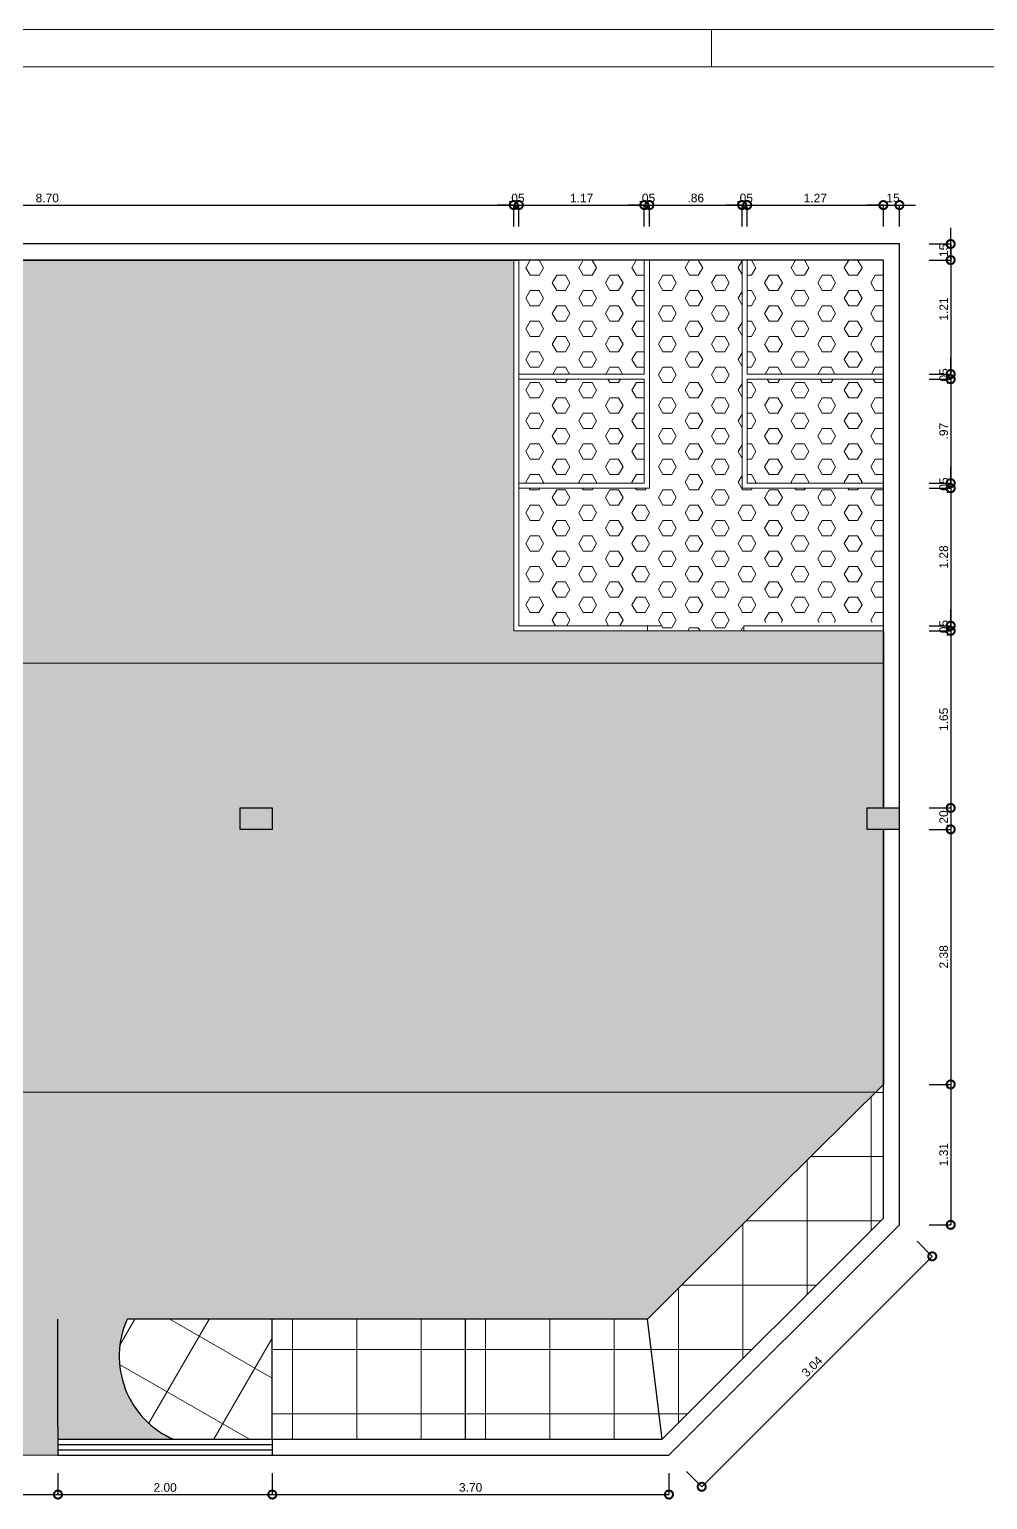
# Model space of a CAD drawing. Header units: millimetres. Extents: x 12559 to 15472, y 18493 to 18672.
# Drawn here: x 12568.25 to 12577.18, y 18525.19 to 18538.91 of the extents above; entities that cross this region are included whole.
import ezdxf

# ---------------------------------------------------------------- set-up
doc = ezdxf.new("R2010")
doc.units = ezdxf.units.MM
doc.layers.get('0').update_dxf_attribs({"lineweight": 9})
for name, color, linetype in [('02', 2, 'Continuous'), ('mdf', 3, 'Continuous'), ('Parede', 5, 'Continuous')]:
    doc.layers.add(name, color=color, linetype=linetype)
doc.layers.add('gesso', color=6, linetype='Continuous', lineweight=5, plot=False)
doc.styles.add('R60-50', font='arial.ttf', dxfattribs={"height": 0.08})
doc.dimstyles.new('1-50', dxfattribs={"dimtxt": 0.08, "dimasz": 0.15, "dimexe": 0, "dimexo": 0.125, "dimgap": 0.025, "dimtad": 1, "dimzin": 4, "dimdsep": 46, "dimtxsty": 'R60-50', "dimblk": 'DOTSMALL', "dimcen": 0, "dimclrd": 10, "dimclre": 10, "dimclrt": 2, "dimaunit": 1, "dimadec": 0, "dimazin": 1, "dimtfac": 1, "dimtix": 1, "dimtmove": 2, "dimatfit": 3, "dimldrblk": 'DOTSMALL', "dimfxl": 0.2, "dimfxlon": 1, "dimtolj": 1, "dimtzin": 0, "dimarcsym": 0})
pattern_1 = [(0, (-65.90161, -23.00754), (0, 0.1429807942), [0.08255, -0.1651]), (120, (-65.90161, -23.00754), (-0.123825, -0.0714903971), [0.08255, -0.1651]), (60, (-65.81906, -23.00754), (-0.123825, 0.0714903971), [0.08255, -0.1651])]
pattern_2 = [(0, (-65.9016, -23.0075), (0, 4), [])]

# ---------------------------------------------------------------- blocks, each defined once
blk = doc.blocks.new('_DOTSMALL')
at = {"color": 0, "linetype": 'ByBlock', "const_width": 0.5}
blk.add_lwpolyline([(-0.0625, 0, 1), (0.0625, 0, 1)], format="xyb", close=True, dxfattribs=at)
blk = doc.blocks.new('*D35')
at = {"layer": 'Defpoints', "color": 0, "transparency": 16777216}
for p in [(12572.763, 18537.27), (12564.061, 18536.907), (12572.763, 18536.757)]:
    blk.add_point(p, dxfattribs=at)
at = {"layer": 'gesso', "color": 10, "lineweight": -2, "transparency": 16777216}
for p, q in [((12564.061, 18537.07), (12564.061, 18537.27)), ((12564.061, 18537.27), (12572.763, 18537.27)), ((12572.763, 18537.07), (12572.763, 18537.27))]:
    blk.add_line(p, q, dxfattribs=at)
at = {"layer": 'gesso', "color": 10, "lineweight": -2, "transparency": 16777216, "xscale": 0.15, "yscale": 0.15, "zscale": 0.15, "rotation": 180}
blk.add_blockref('_DOTSMALL', (12564.061, 18537.27), dxfattribs=at)
at = {"layer": 'gesso', "color": 10, "lineweight": -2, "transparency": 16777216, "xscale": 0.15, "yscale": 0.15, "zscale": 0.15}
blk.add_blockref('_DOTSMALL', (12572.763, 18537.27), dxfattribs=at)
at = {"layer": 'gesso', "color": 2, "transparency": 16777216, "insert": (12568.412, 18537.336), "char_height": 0.08, "attachment_point": 5, "style": 'R60-50'}
blk.add_mtext('\\A1;8.70', dxfattribs=at)
blk = doc.blocks.new('*D36')
at = {"layer": 'Defpoints', "color": 0, "transparency": 16777216}
for p in [(12572.811, 18537.27), (12572.763, 18536.757), (12572.811, 18536.757)]:
    blk.add_point(p, dxfattribs=at)
at = {"layer": 'gesso', "color": 10, "lineweight": -2, "transparency": 16777216}
for p, q in [((12572.763, 18537.27), (12572.613, 18537.27)), ((12572.763, 18537.07), (12572.763, 18537.27)), ((12572.763, 18537.27), (12572.811, 18537.27)), ((12572.811, 18537.07), (12572.811, 18537.27)), ((12572.811, 18537.27), (12572.961, 18537.27))]:
    blk.add_line(p, q, dxfattribs=at)
at = {"layer": 'gesso', "color": 10, "lineweight": -2, "transparency": 16777216, "xscale": 0.15, "yscale": 0.15, "zscale": 0.15}
blk.add_blockref('_DOTSMALL', (12572.763, 18537.27), dxfattribs=at)
at = {"layer": 'gesso', "color": 10, "lineweight": -2, "transparency": 16777216, "xscale": 0.15, "yscale": 0.15, "zscale": 0.15, "rotation": 180}
blk.add_blockref('_DOTSMALL', (12572.811, 18537.27), dxfattribs=at)
at = {"layer": 'gesso', "color": 2, "transparency": 16777216, "insert": (12572.787, 18537.336), "char_height": 0.08, "attachment_point": 5, "style": 'R60-50'}
blk.add_mtext('\\A1;.05', dxfattribs=at)
blk = doc.blocks.new('*D37')
at = {"layer": 'Defpoints', "color": 0, "transparency": 16777216}
for p in [(12573.981, 18537.27), (12572.811, 18536.757), (12573.981, 18536.757)]:
    blk.add_point(p, dxfattribs=at)
at = {"layer": 'gesso', "color": 10, "lineweight": -2, "transparency": 16777216}
for p, q in [((12572.811, 18537.07), (12572.811, 18537.27)), ((12572.811, 18537.27), (12573.981, 18537.27)), ((12573.981, 18537.07), (12573.981, 18537.27))]:
    blk.add_line(p, q, dxfattribs=at)
at = {"layer": 'gesso', "color": 10, "lineweight": -2, "transparency": 16777216, "xscale": 0.15, "yscale": 0.15, "zscale": 0.15, "rotation": 180}
blk.add_blockref('_DOTSMALL', (12572.811, 18537.27), dxfattribs=at)
at = {"layer": 'gesso', "color": 10, "lineweight": -2, "transparency": 16777216, "xscale": 0.15, "yscale": 0.15, "zscale": 0.15}
blk.add_blockref('_DOTSMALL', (12573.981, 18537.27), dxfattribs=at)
at = {"layer": 'gesso', "color": 2, "transparency": 16777216, "insert": (12573.396, 18537.335), "char_height": 0.08, "attachment_point": 5, "style": 'R60-50'}
blk.add_mtext('\\A1;1.17', dxfattribs=at)
blk = doc.blocks.new('*D38')
at = {"layer": 'Defpoints', "color": 0, "transparency": 16777216}
for p in [(12574.029, 18537.27), (12573.981, 18536.757), (12574.029, 18536.757)]:
    blk.add_point(p, dxfattribs=at)
at = {"layer": 'gesso', "color": 10, "lineweight": -2, "transparency": 16777216}
for p, q in [((12573.981, 18537.27), (12573.831, 18537.27)), ((12573.981, 18537.07), (12573.981, 18537.27)), ((12573.981, 18537.27), (12574.029, 18537.27)), ((12574.029, 18537.07), (12574.029, 18537.27)), ((12574.029, 18537.27), (12574.179, 18537.27))]:
    blk.add_line(p, q, dxfattribs=at)
at = {"layer": 'gesso', "color": 10, "lineweight": -2, "transparency": 16777216, "xscale": 0.15, "yscale": 0.15, "zscale": 0.15}
blk.add_blockref('_DOTSMALL', (12573.981, 18537.27), dxfattribs=at)
at = {"layer": 'gesso', "color": 10, "lineweight": -2, "transparency": 16777216, "xscale": 0.15, "yscale": 0.15, "zscale": 0.15, "rotation": 180}
blk.add_blockref('_DOTSMALL', (12574.029, 18537.27), dxfattribs=at)
at = {"layer": 'gesso', "color": 2, "transparency": 16777216, "insert": (12574.005, 18537.336), "char_height": 0.08, "attachment_point": 5, "style": 'R60-50'}
blk.add_mtext('\\A1;.05', dxfattribs=at)
blk = doc.blocks.new('*D39')
at = {"layer": 'Defpoints', "color": 0, "transparency": 16777216}
for p in [(12574.893, 18537.27), (12574.029, 18536.757), (12574.893, 18536.757)]:
    blk.add_point(p, dxfattribs=at)
at = {"layer": 'gesso', "color": 10, "lineweight": -2, "transparency": 16777216}
for p, q in [((12574.029, 18537.07), (12574.029, 18537.27)), ((12574.029, 18537.27), (12574.893, 18537.27)), ((12574.893, 18537.07), (12574.893, 18537.27))]:
    blk.add_line(p, q, dxfattribs=at)
at = {"layer": 'gesso', "color": 10, "lineweight": -2, "transparency": 16777216, "xscale": 0.15, "yscale": 0.15, "zscale": 0.15, "rotation": 180}
blk.add_blockref('_DOTSMALL', (12574.029, 18537.27), dxfattribs=at)
at = {"layer": 'gesso', "color": 10, "lineweight": -2, "transparency": 16777216, "xscale": 0.15, "yscale": 0.15, "zscale": 0.15}
blk.add_blockref('_DOTSMALL', (12574.893, 18537.27), dxfattribs=at)
at = {"layer": 'gesso', "color": 2, "transparency": 16777216, "insert": (12574.461, 18537.336), "char_height": 0.08, "attachment_point": 5, "style": 'R60-50'}
blk.add_mtext('\\A1;.86', dxfattribs=at)
blk = doc.blocks.new('*D40')
at = {"layer": 'Defpoints', "color": 0, "transparency": 16777216}
for p in [(12574.941, 18537.27), (12574.893, 18536.757), (12574.941, 18536.757)]:
    blk.add_point(p, dxfattribs=at)
at = {"layer": 'gesso', "color": 10, "lineweight": -2, "transparency": 16777216}
for p, q in [((12574.893, 18537.27), (12574.743, 18537.27)), ((12574.893, 18537.07), (12574.893, 18537.27)), ((12574.893, 18537.27), (12574.941, 18537.27)), ((12574.941, 18537.07), (12574.941, 18537.27)), ((12574.941, 18537.27), (12575.091, 18537.27))]:
    blk.add_line(p, q, dxfattribs=at)
at = {"layer": 'gesso', "color": 10, "lineweight": -2, "transparency": 16777216, "xscale": 0.15, "yscale": 0.15, "zscale": 0.15}
blk.add_blockref('_DOTSMALL', (12574.893, 18537.27), dxfattribs=at)
at = {"layer": 'gesso', "color": 10, "lineweight": -2, "transparency": 16777216, "xscale": 0.15, "yscale": 0.15, "zscale": 0.15, "rotation": 180}
blk.add_blockref('_DOTSMALL', (12574.941, 18537.27), dxfattribs=at)
at = {"layer": 'gesso', "color": 2, "transparency": 16777216, "insert": (12574.917, 18537.336), "char_height": 0.08, "attachment_point": 5, "style": 'R60-50'}
blk.add_mtext('\\A1;.05', dxfattribs=at)
blk = doc.blocks.new('*D41')
at = {"layer": 'Defpoints', "color": 0, "transparency": 16777216}
for p in [(12576.211, 18537.27), (12574.941, 18536.757), (12576.211, 18536.757)]:
    blk.add_point(p, dxfattribs=at)
at = {"layer": 'gesso', "color": 10, "lineweight": -2, "transparency": 16777216}
for p, q in [((12574.941, 18537.07), (12574.941, 18537.27)), ((12574.941, 18537.27), (12576.211, 18537.27)), ((12576.211, 18537.07), (12576.211, 18537.27))]:
    blk.add_line(p, q, dxfattribs=at)
at = {"layer": 'gesso', "color": 10, "lineweight": -2, "transparency": 16777216, "xscale": 0.15, "yscale": 0.15, "zscale": 0.15, "rotation": 180}
blk.add_blockref('_DOTSMALL', (12574.941, 18537.27), dxfattribs=at)
at = {"layer": 'gesso', "color": 10, "lineweight": -2, "transparency": 16777216, "xscale": 0.15, "yscale": 0.15, "zscale": 0.15}
blk.add_blockref('_DOTSMALL', (12576.211, 18537.27), dxfattribs=at)
at = {"layer": 'gesso', "color": 2, "transparency": 16777216, "insert": (12575.576, 18537.335), "char_height": 0.08, "attachment_point": 5, "style": 'R60-50'}
blk.add_mtext('\\A1;1.27', dxfattribs=at)
blk = doc.blocks.new('*D42')
at = {"layer": 'Defpoints', "color": 0, "transparency": 16777216}
for p in [(12576.361, 18537.27), (12576.361, 18536.907), (12576.211, 18536.757)]:
    blk.add_point(p, dxfattribs=at)
at = {"layer": 'gesso', "color": 10, "lineweight": -2, "transparency": 16777216}
for p, q in [((12576.211, 18537.27), (12576.061, 18537.27)), ((12576.211, 18537.07), (12576.211, 18537.27)), ((12576.211, 18537.27), (12576.361, 18537.27)), ((12576.361, 18537.07), (12576.361, 18537.27)), ((12576.361, 18537.27), (12576.511, 18537.27))]:
    blk.add_line(p, q, dxfattribs=at)
at = {"layer": 'gesso', "color": 10, "lineweight": -2, "transparency": 16777216, "xscale": 0.15, "yscale": 0.15, "zscale": 0.15}
blk.add_blockref('_DOTSMALL', (12576.211, 18537.27), dxfattribs=at)
at = {"layer": 'gesso', "color": 10, "lineweight": -2, "transparency": 16777216, "xscale": 0.15, "yscale": 0.15, "zscale": 0.15, "rotation": 180}
blk.add_blockref('_DOTSMALL', (12576.361, 18537.27), dxfattribs=at)
at = {"layer": 'gesso', "color": 2, "transparency": 16777216, "insert": (12576.286, 18537.336), "char_height": 0.08, "attachment_point": 5, "style": 'R60-50'}
blk.add_mtext('\\A1;.15', dxfattribs=at)
blk = doc.blocks.new('*D43')
at = {"layer": 'Defpoints', "color": 0, "transparency": 16777216}
for p in [(12576.361, 18536.907), (12576.839, 18536.907), (12576.211, 18536.757)]:
    blk.add_point(p, dxfattribs=at)
at = {"layer": 'gesso', "color": 10, "lineweight": -2, "transparency": 16777216}
for p, q in [((12576.839, 18536.907), (12576.839, 18537.057)), ((12576.639, 18536.907), (12576.839, 18536.907)), ((12576.839, 18536.757), (12576.839, 18536.907)), ((12576.639, 18536.757), (12576.839, 18536.757)), ((12576.839, 18536.757), (12576.839, 18536.607))]:
    blk.add_line(p, q, dxfattribs=at)
at = {"layer": 'gesso', "color": 10, "lineweight": -2, "transparency": 16777216, "xscale": 0.15, "yscale": 0.15, "zscale": 0.15}
for p, rotation in [((12576.839, 18536.907), 270), ((12576.839, 18536.757), 90)]:
    blk.add_blockref('_DOTSMALL', p, dxfattribs=dict(at, rotation=rotation))
at = {"layer": 'gesso', "color": 2, "transparency": 16777216, "insert": (12576.774, 18536.832), "char_height": 0.08, "attachment_point": 5, "rotation": 90, "style": 'R60-50'}
blk.add_mtext('\\A1;.15', dxfattribs=at)
blk = doc.blocks.new('*D44')
at = {"layer": 'Defpoints', "color": 0, "transparency": 16777216}
for p in [(12576.361, 18536.907), (12576.211, 18535.694), (12576.839, 18535.694)]:
    blk.add_point(p, dxfattribs=at)
at = {"layer": 'gesso', "color": 10, "lineweight": -2, "transparency": 16777216}
for p, q in [((12576.639, 18536.907), (12576.839, 18536.907)), ((12576.839, 18536.907), (12576.839, 18535.694)), ((12576.639, 18535.694), (12576.839, 18535.694))]:
    blk.add_line(p, q, dxfattribs=at)
at = {"layer": 'gesso', "color": 10, "lineweight": -2, "transparency": 16777216, "xscale": 0.15, "yscale": 0.15, "zscale": 0.15}
for p, rotation in [((12576.839, 18536.907), 90), ((12576.839, 18535.694), 270)]:
    blk.add_blockref('_DOTSMALL', p, dxfattribs=dict(at, rotation=rotation))
at = {"layer": 'gesso', "color": 2, "transparency": 16777216, "insert": (12576.774, 18536.3), "char_height": 0.08, "attachment_point": 5, "rotation": 90, "style": 'R60-50'}
blk.add_mtext('\\A1;1.21', dxfattribs=at)
blk = doc.blocks.new('*D45')
at = {"layer": 'Defpoints', "color": 0, "transparency": 16777216}
for p in [(12576.211, 18535.694), (12576.211, 18535.646), (12576.839, 18535.646)]:
    blk.add_point(p, dxfattribs=at)
at = {"layer": 'gesso', "color": 10, "lineweight": -2, "transparency": 16777216}
for p, q in [((12576.839, 18535.694), (12576.839, 18535.844)), ((12576.639, 18535.694), (12576.839, 18535.694)), ((12576.639, 18535.646), (12576.839, 18535.646)), ((12576.839, 18535.694), (12576.839, 18535.646)), ((12576.839, 18535.646), (12576.839, 18535.496))]:
    blk.add_line(p, q, dxfattribs=at)
at = {"layer": 'gesso', "color": 10, "lineweight": -2, "transparency": 16777216, "xscale": 0.15, "yscale": 0.15, "zscale": 0.15}
for p, rotation in [((12576.839, 18535.694), 270), ((12576.839, 18535.646), 90)]:
    blk.add_blockref('_DOTSMALL', p, dxfattribs=dict(at, rotation=rotation))
at = {"layer": 'gesso', "color": 2, "transparency": 16777216, "insert": (12576.774, 18535.67), "char_height": 0.08, "attachment_point": 5, "rotation": 90, "style": 'R60-50'}
blk.add_mtext('\\A1;.05', dxfattribs=at)
blk = doc.blocks.new('*D46')
at = {"layer": 'Defpoints', "color": 0, "transparency": 16777216}
for p in [(12576.211, 18535.646), (12576.211, 18534.676), (12576.839, 18534.676)]:
    blk.add_point(p, dxfattribs=at)
at = {"layer": 'gesso', "color": 10, "lineweight": -2, "transparency": 16777216}
for p, q in [((12576.639, 18535.646), (12576.839, 18535.646)), ((12576.839, 18535.646), (12576.839, 18534.676)), ((12576.639, 18534.676), (12576.839, 18534.676))]:
    blk.add_line(p, q, dxfattribs=at)
at = {"layer": 'gesso', "color": 10, "lineweight": -2, "transparency": 16777216, "xscale": 0.15, "yscale": 0.15, "zscale": 0.15}
for p, rotation in [((12576.839, 18535.646), 90), ((12576.839, 18534.676), 270)]:
    blk.add_blockref('_DOTSMALL', p, dxfattribs=dict(at, rotation=rotation))
at = {"layer": 'gesso', "color": 2, "transparency": 16777216, "insert": (12576.774, 18535.161), "char_height": 0.08, "attachment_point": 5, "rotation": 90, "style": 'R60-50'}
blk.add_mtext('\\A1;.97', dxfattribs=at)
blk = doc.blocks.new('*D47')
at = {"layer": 'Defpoints', "color": 0, "transparency": 16777216}
for p in [(12576.211, 18534.676), (12576.211, 18534.628), (12576.839, 18534.628)]:
    blk.add_point(p, dxfattribs=at)
at = {"layer": 'gesso', "color": 10, "lineweight": -2, "transparency": 16777216}
for p, q in [((12576.839, 18534.676), (12576.839, 18534.826)), ((12576.639, 18534.676), (12576.839, 18534.676)), ((12576.839, 18534.676), (12576.839, 18534.628)), ((12576.639, 18534.628), (12576.839, 18534.628)), ((12576.839, 18534.628), (12576.839, 18534.478))]:
    blk.add_line(p, q, dxfattribs=at)
at = {"layer": 'gesso', "color": 10, "lineweight": -2, "transparency": 16777216, "xscale": 0.15, "yscale": 0.15, "zscale": 0.15}
for p, rotation in [((12576.839, 18534.676), 270), ((12576.839, 18534.628), 90)]:
    blk.add_blockref('_DOTSMALL', p, dxfattribs=dict(at, rotation=rotation))
at = {"layer": 'gesso', "color": 2, "transparency": 16777216, "insert": (12576.774, 18534.652), "char_height": 0.08, "attachment_point": 5, "rotation": 90, "style": 'R60-50'}
blk.add_mtext('\\A1;.05', dxfattribs=at)
blk = doc.blocks.new('*D48')
at = {"layer": 'Defpoints', "color": 0, "transparency": 16777216}
for p in [(12576.211, 18534.628), (12576.211, 18533.346), (12576.839, 18533.346)]:
    blk.add_point(p, dxfattribs=at)
at = {"layer": 'gesso', "color": 10, "lineweight": -2, "transparency": 16777216}
for p, q in [((12576.639, 18534.628), (12576.839, 18534.628)), ((12576.839, 18534.628), (12576.839, 18533.346)), ((12576.639, 18533.346), (12576.839, 18533.346))]:
    blk.add_line(p, q, dxfattribs=at)
at = {"layer": 'gesso', "color": 10, "lineweight": -2, "transparency": 16777216, "xscale": 0.15, "yscale": 0.15, "zscale": 0.15}
for p, rotation in [((12576.839, 18534.628), 90), ((12576.839, 18533.346), 270)]:
    blk.add_blockref('_DOTSMALL', p, dxfattribs=dict(at, rotation=rotation))
at = {"layer": 'gesso', "color": 2, "transparency": 16777216, "insert": (12576.774, 18533.987), "char_height": 0.08, "attachment_point": 5, "rotation": 90, "style": 'R60-50'}
blk.add_mtext('\\A1;1.28', dxfattribs=at)
blk = doc.blocks.new('*D49')
at = {"layer": 'Defpoints', "color": 0, "transparency": 16777216}
for p in [(12576.211, 18533.346), (12576.211, 18533.298), (12576.839, 18533.298)]:
    blk.add_point(p, dxfattribs=at)
at = {"layer": 'gesso', "color": 10, "lineweight": -2, "transparency": 16777216}
for p, q in [((12576.839, 18533.346), (12576.839, 18533.496)), ((12576.639, 18533.346), (12576.839, 18533.346)), ((12576.639, 18533.298), (12576.839, 18533.298)), ((12576.839, 18533.346), (12576.839, 18533.298)), ((12576.839, 18533.298), (12576.839, 18533.148))]:
    blk.add_line(p, q, dxfattribs=at)
at = {"layer": 'gesso', "color": 10, "lineweight": -2, "transparency": 16777216, "xscale": 0.15, "yscale": 0.15, "zscale": 0.15}
for p, rotation in [((12576.839, 18533.346), 270), ((12576.839, 18533.298), 90)]:
    blk.add_blockref('_DOTSMALL', p, dxfattribs=dict(at, rotation=rotation))
at = {"layer": 'gesso', "color": 2, "transparency": 16777216, "insert": (12576.774, 18533.322), "char_height": 0.08, "attachment_point": 5, "rotation": 90, "style": 'R60-50'}
blk.add_mtext('\\A1;.05', dxfattribs=at)
blk = doc.blocks.new('*D50')
at = {"layer": 'Defpoints', "color": 0, "transparency": 16777216}
for p in [(12576.211, 18533.298), (12576.361, 18531.646), (12576.839, 18531.646)]:
    blk.add_point(p, dxfattribs=at)
at = {"layer": 'gesso', "color": 10, "lineweight": -2, "transparency": 16777216}
for p, q in [((12576.639, 18533.298), (12576.839, 18533.298)), ((12576.839, 18533.298), (12576.839, 18531.646)), ((12576.639, 18531.646), (12576.839, 18531.646))]:
    blk.add_line(p, q, dxfattribs=at)
at = {"layer": 'gesso', "color": 10, "lineweight": -2, "transparency": 16777216, "xscale": 0.15, "yscale": 0.15, "zscale": 0.15}
for p, rotation in [((12576.839, 18533.298), 90), ((12576.839, 18531.646), 270)]:
    blk.add_blockref('_DOTSMALL', p, dxfattribs=dict(at, rotation=rotation))
at = {"layer": 'gesso', "color": 2, "transparency": 16777216, "insert": (12576.774, 18532.472), "char_height": 0.08, "attachment_point": 5, "rotation": 90, "style": 'R60-50'}
blk.add_mtext('\\A1;1.65', dxfattribs=at)
blk = doc.blocks.new('*D51')
at = {"layer": 'Defpoints', "color": 0, "transparency": 16777216}
for p in [(12576.361, 18531.646), (12576.361, 18531.446), (12576.839, 18531.446)]:
    blk.add_point(p, dxfattribs=at)
at = {"layer": 'gesso', "color": 10, "lineweight": -2, "transparency": 16777216}
for p, q in [((12576.639, 18531.646), (12576.839, 18531.646)), ((12576.839, 18531.646), (12576.839, 18531.446)), ((12576.639, 18531.446), (12576.839, 18531.446))]:
    blk.add_line(p, q, dxfattribs=at)
at = {"layer": 'gesso', "color": 10, "lineweight": -2, "transparency": 16777216, "xscale": 0.15, "yscale": 0.15, "zscale": 0.15}
for p, rotation in [((12576.839, 18531.646), 90), ((12576.839, 18531.446), 270)]:
    blk.add_blockref('_DOTSMALL', p, dxfattribs=dict(at, rotation=rotation))
at = {"layer": 'gesso', "color": 2, "transparency": 16777216, "insert": (12576.774, 18531.546), "char_height": 0.08, "attachment_point": 5, "rotation": 90, "style": 'R60-50'}
blk.add_mtext('\\A1;.20', dxfattribs=at)
blk = doc.blocks.new('*D52')
at = {"layer": 'Defpoints', "color": 0, "transparency": 16777216}
for p in [(12576.361, 18531.446), (12576.211, 18529.067), (12576.839, 18529.067)]:
    blk.add_point(p, dxfattribs=at)
at = {"layer": 'gesso', "color": 10, "lineweight": -2, "transparency": 16777216}
for p, q in [((12576.639, 18531.446), (12576.839, 18531.446)), ((12576.839, 18531.446), (12576.839, 18529.067)), ((12576.639, 18529.067), (12576.839, 18529.067))]:
    blk.add_line(p, q, dxfattribs=at)
at = {"layer": 'gesso', "color": 10, "lineweight": -2, "transparency": 16777216, "xscale": 0.15, "yscale": 0.15, "zscale": 0.15}
for p, rotation in [((12576.839, 18531.446), 90), ((12576.839, 18529.067), 270)]:
    blk.add_blockref('_DOTSMALL', p, dxfattribs=dict(at, rotation=rotation))
at = {"layer": 'gesso', "color": 2, "transparency": 16777216, "insert": (12576.774, 18530.257), "char_height": 0.08, "attachment_point": 5, "rotation": 90, "style": 'R60-50'}
blk.add_mtext('\\A1;2.38', dxfattribs=at)
blk = doc.blocks.new('*D53')
at = {"layer": 'Defpoints', "color": 0, "transparency": 16777216}
for p in [(12576.211, 18529.067), (12576.361, 18527.757), (12576.839, 18527.757)]:
    blk.add_point(p, dxfattribs=at)
at = {"layer": 'gesso', "color": 10, "lineweight": -2, "transparency": 16777216}
for p, q in [((12576.639, 18529.067), (12576.839, 18529.067)), ((12576.839, 18529.067), (12576.839, 18527.757)), ((12576.639, 18527.757), (12576.839, 18527.757))]:
    blk.add_line(p, q, dxfattribs=at)
at = {"layer": 'gesso', "color": 10, "lineweight": -2, "transparency": 16777216, "xscale": 0.15, "yscale": 0.15, "zscale": 0.15}
for p, rotation in [((12576.839, 18529.067), 90), ((12576.839, 18527.757), 270)]:
    blk.add_blockref('_DOTSMALL', p, dxfattribs=dict(at, rotation=rotation))
at = {"layer": 'gesso', "color": 2, "transparency": 16777216, "insert": (12576.774, 18528.412), "char_height": 0.08, "attachment_point": 5, "rotation": 90, "style": 'R60-50'}
blk.add_mtext('\\A1;1.31', dxfattribs=at)
blk = doc.blocks.new('*D54')
at = {"layer": 'Defpoints', "color": 0, "transparency": 16777216}
for p in [(12576.226, 18527.905), (12576.667, 18527.463), (12574.076, 18525.755)]:
    blk.add_point(p, dxfattribs=at)
at = {"layer": 'gesso', "color": 10, "lineweight": -2, "transparency": 16777216}
for p, q in [((12576.526, 18527.605), (12576.667, 18527.463)), ((12574.517, 18525.313), (12576.667, 18527.463)), ((12574.376, 18525.455), (12574.517, 18525.313))]:
    blk.add_line(p, q, dxfattribs=at)
at = {"layer": 'gesso', "color": 10, "lineweight": -2, "transparency": 16777216, "xscale": 0.15, "yscale": 0.15, "zscale": 0.15}
for p, rotation in [((12576.667, 18527.463), 44.99999999997576), ((12574.517, 18525.313), 224.9999999999758)]:
    blk.add_blockref('_DOTSMALL', p, dxfattribs=dict(at, rotation=rotation))
at = {"layer": 'gesso', "color": 2, "transparency": 16777216, "insert": (12575.546, 18526.435), "char_height": 0.08, "attachment_point": 5, "rotation": 45, "style": 'R60-50'}
blk.add_mtext('\\A1;3.04', dxfattribs=at)
blk = doc.blocks.new('*D57')
at = {"layer": 'Defpoints', "color": 0, "transparency": 16777216}
for p in [(12566.111, 18525.607), (12568.511, 18525.607), (12568.511, 18525.241)]:
    blk.add_point(p, dxfattribs=at)
at = {"layer": 'gesso', "color": 10, "lineweight": -2, "transparency": 16777216}
for p, q in [((12566.111, 18525.441), (12566.111, 18525.241)), ((12568.511, 18525.441), (12568.511, 18525.241)), ((12566.111, 18525.241), (12568.511, 18525.241))]:
    blk.add_line(p, q, dxfattribs=at)
at = {"layer": 'gesso', "color": 10, "lineweight": -2, "transparency": 16777216, "xscale": 0.15, "yscale": 0.15, "zscale": 0.15, "rotation": 180}
blk.add_blockref('_DOTSMALL', (12566.111, 18525.241), dxfattribs=at)
at = {"layer": 'gesso', "color": 10, "lineweight": -2, "transparency": 16777216, "xscale": 0.15, "yscale": 0.15, "zscale": 0.15}
blk.add_blockref('_DOTSMALL', (12568.511, 18525.241), dxfattribs=at)
at = {"layer": 'gesso', "color": 2, "transparency": 16777216, "insert": (12567.311, 18525.306), "char_height": 0.08, "attachment_point": 5, "style": 'R60-50'}
blk.add_mtext('\\A1;2.40', dxfattribs=at)
blk = doc.blocks.new('*D58')
at = {"layer": 'Defpoints', "color": 0, "transparency": 16777216}
for p in [(12568.511, 18525.607), (12570.511, 18525.607), (12570.511, 18525.241)]:
    blk.add_point(p, dxfattribs=at)
at = {"layer": 'gesso', "color": 10, "lineweight": -2, "transparency": 16777216}
for p, q in [((12568.511, 18525.441), (12568.511, 18525.241)), ((12570.511, 18525.441), (12570.511, 18525.241)), ((12568.511, 18525.241), (12570.511, 18525.241))]:
    blk.add_line(p, q, dxfattribs=at)
at = {"layer": 'gesso', "color": 10, "lineweight": -2, "transparency": 16777216, "xscale": 0.15, "yscale": 0.15, "zscale": 0.15, "rotation": 180}
blk.add_blockref('_DOTSMALL', (12568.511, 18525.241), dxfattribs=at)
at = {"layer": 'gesso', "color": 10, "lineweight": -2, "transparency": 16777216, "xscale": 0.15, "yscale": 0.15, "zscale": 0.15}
blk.add_blockref('_DOTSMALL', (12570.511, 18525.241), dxfattribs=at)
at = {"layer": 'gesso', "color": 2, "transparency": 16777216, "insert": (12569.511, 18525.306), "char_height": 0.08, "attachment_point": 5, "style": 'R60-50'}
blk.add_mtext('\\A1;2.00', dxfattribs=at)
blk = doc.blocks.new('*D59')
at = {"layer": 'Defpoints', "color": 0, "transparency": 16777216}
for p in [(12570.511, 18525.607), (12574.211, 18525.607), (12574.211, 18525.241)]:
    blk.add_point(p, dxfattribs=at)
at = {"layer": 'gesso', "color": 10, "lineweight": -2, "transparency": 16777216}
for p, q in [((12570.511, 18525.441), (12570.511, 18525.241)), ((12574.211, 18525.441), (12574.211, 18525.241)), ((12570.511, 18525.241), (12574.211, 18525.241))]:
    blk.add_line(p, q, dxfattribs=at)
at = {"layer": 'gesso', "color": 10, "lineweight": -2, "transparency": 16777216, "xscale": 0.15, "yscale": 0.15, "zscale": 0.15, "rotation": 180}
blk.add_blockref('_DOTSMALL', (12570.511, 18525.241), dxfattribs=at)
at = {"layer": 'gesso', "color": 10, "lineweight": -2, "transparency": 16777216, "xscale": 0.15, "yscale": 0.15, "zscale": 0.15}
blk.add_blockref('_DOTSMALL', (12574.211, 18525.241), dxfattribs=at)
at = {"layer": 'gesso', "color": 2, "transparency": 16777216, "insert": (12572.361, 18525.307), "char_height": 0.08, "attachment_point": 5, "style": 'R60-50'}
blk.add_mtext('\\A1;3.70', dxfattribs=at)

msp = doc.modelspace()

# ---------------------------------------------------------------- hatches: boundary and pattern name
h = msp.add_hatch()
h.set_pattern_fill('AR-CONC', color=256, scale=0.00088)
h.set_pattern_definition([(50, (1.63265, -22.24631), (0.1603225087, -0.0140263953), [0.016764, -0.184404]), (355, (1.63265, -22.24631), (-0.0310142109, 0.1681300238), [0.0134112, -0.1475237141]), (100.4514447, (1.64601, -22.24748), (0.1293082974, 0.1541036217), [0.0142472077, -0.1567194152]), (46.1842, (1.63265, -22.2016), (0.238549556, -0.0369972486), [0.025146, -0.276606]), (96.6355576, (1.65253, -22.2047), (0.208915638, 0.2177349896), [0.0213708204, -0.2350793352]), (351.1841512, (1.63265, -22.2016), (0.208915638, 0.2177349896), [0.020116771, -0.221284564]), (21, (1.655, -22.21278), (0.1334206643, -0.0899933744), [0.016764, -0.184404]), (326, (1.655, -22.21278), (0.054385785, 0.1620854102), [0.0134112, -0.1475232]), (71.451445, (1.66612, -22.22028), (0.187806449, 0.0720920366), [0.0142472077, -0.1567191451]), (37.5, (1.63265, -22.24631), (0.00271797086, 0.07440843421), [0, -0.14573504, 0, -0.1497584, 0, -0.148082]), (7.5, (1.63265, -22.24631), (0.058801303, 0.08815890584), [0, -0.08538464, 0, -0.14238224, 0, -0.0564388]), (327.5, (1.58281, -22.24631), (0.11931972375, -0.00504129471), [0, -0.05588, 0, -0.1743456, 0, -0.2313432]), (317.5, (1.56046, -22.24631), (0.1303536796, 0.0223753121), [0, -0.072644, 0, -0.11578336, 0, -0.1642872])])
h.paths.add_polyline_path([(12564.361, 18531.657), (12564.061, 18531.657), (12564.061, 18531.457), (12564.361, 18531.457)])
h.paths.add_polyline_path([(12570.511, 18531.646), (12570.211, 18531.646), (12570.211, 18531.446), (12570.511, 18531.446)])
h.paths.add_polyline_path([(12576.361, 18531.646), (12576.061, 18531.646), (12576.061, 18531.446), (12576.361, 18531.446)])
at = {"layer": 'gesso'}
h = msp.add_hatch(dxfattribs=at)
h.set_pattern_fill('_USER', color=256, scale=4, pattern_type=0)
h.set_pattern_definition(pattern_2)
h.paths.add_polyline_path([(12572.763, 18536.757), (12564.211, 18536.757), (12564.211, 18531.657), (12564.361, 18531.657), (12564.361, 18531.457), (12564.211, 18531.457), (12564.211, 18531.057), (12566.111, 18531.057), (12566.111, 18525.757), (12566.111, 18525.607), (12568.511, 18525.607), (12568.511, 18525.757), (12568.511, 18525.878), (12568.511, 18526.878), (12570.511, 18526.878), (12570.511, 18527.378), (12573.841, 18527.378), (12574.011, 18526.878), (12575.227, 18528.091), (12576.211, 18529.067), (12576.211, 18531.446), (12576.061, 18531.446), (12576.061, 18531.646), (12576.211, 18531.646), (12576.211, 18533.298), (12574.011, 18533.298), (12572.763, 18533.298)])
h.paths.add_polyline_path([(12570.511, 18531.646), (12570.511, 18531.446), (12570.211, 18531.446), (12570.211, 18531.646)], flags=16)
h = msp.add_hatch(dxfattribs=at)
h.set_pattern_fill('_USER', color=256, scale=4, pattern_type=0)
h.set_pattern_definition(pattern_2)
h.paths.add_polyline_path([(12576.211, 18533.298), (12574.011, 18533.298), (12572.763, 18533.298), (12572.763, 18536.757), (12564.211, 18536.757), (12564.211, 18531.657), (12564.361, 18531.657), (12564.361, 18531.457), (12564.211, 18531.457), (12564.211, 18531.057), (12566.111, 18531.057), (12566.111, 18525.757), (12566.111, 18525.607), (12568.511, 18525.607), (12568.511, 18525.757), (12569.59, 18525.757, -0.41885), (12569.159, 18526.878), (12570.511, 18526.878), (12570.511, 18527.378), (12573.841, 18527.378), (12574.011, 18526.878), (12575.227, 18528.091), (12576.211, 18529.067), (12576.211, 18531.446), (12576.061, 18531.446), (12576.061, 18531.646), (12576.211, 18531.646)])
h.paths.add_polyline_path([(12570.511, 18531.646), (12570.511, 18531.446), (12570.211, 18531.446), (12570.211, 18531.646)], flags=16)
h = msp.add_hatch(dxfattribs=at)
h.set_pattern_fill('AR-SAND', color=1, scale=0.00089)
h.set_pattern_definition([(37.5, (-65.901607, -23.007543), (-0.001424027853, 0.04355777812), [0, -0.03436112, 0, -0.0384302, 0, -0.03673475]), (7.5, (-65.90161, -23.007543), (0.0400075722, 0.06379743395), [0, -0.01853692, 0, -0.03097022, 0, -0.01186815]), (327.5, (-65.929413, -23.007543), (0.07039832095, 0.000127909436), [0, -0.011303, 0, -0.0406908, 0, -0.0531241]), (317.5, (-65.92941, -23.007543), (0.06795652427, 0.01984070977), [0, -0.0056515, 0, -0.02667508, 0, -0.0305181])])
h.paths.add_polyline_path([(12576.211, 18531.446), (12576.061, 18531.446), (12576.061, 18531.646), (12576.211, 18531.646), (12576.211, 18533.298), (12574.011, 18533.298), (12572.763, 18533.298), (12572.763, 18536.757), (12564.211, 18536.757), (12564.211, 18531.657), (12564.361, 18531.657), (12564.361, 18531.457), (12564.211, 18531.457), (12564.211, 18531.057), (12566.111, 18531.057), (12566.111, 18525.757), (12566.111, 18525.607), (12568.511, 18525.607), (12568.511, 18525.757), (12569.59, 18525.757, -0.41885), (12569.159, 18526.878), (12570.511, 18526.878), (12574.011, 18526.878), (12575.227, 18528.091), (12576.211, 18529.067)])
h.paths.add_polyline_path([(12570.511, 18531.446), (12570.211, 18531.446), (12570.211, 18531.646), (12570.511, 18531.646)], flags=16)
h.paths.add_polyline_path([(12564.435, 18536.597, -1), (12564.363, 18536.597, -1)], flags=16)
h = msp.add_hatch(dxfattribs=at)
h.set_pattern_fill('HEX', color=1, scale=0.026)
h.set_pattern_definition(pattern_1)
h.paths.add_polyline_path([(12574.911, 18533.298), (12574.911, 18533.376), (12576.211, 18533.376), (12576.211, 18534.628), (12574.893, 18534.628), (12574.893, 18535.646), (12574.893, 18536.757), (12574.029, 18536.757), (12574.029, 18535.646), (12574.03, 18534.628), (12573.981, 18534.628), (12572.811, 18534.628), (12572.811, 18533.346), (12574.011, 18533.346), (12574.011, 18533.298)])
h = msp.add_hatch(dxfattribs=at)
h.set_pattern_fill('HEX', color=1, scale=0.026)
h.set_pattern_definition(pattern_1)
h.paths.add_polyline_path([(12573.981, 18536.757), (12572.811, 18536.757), (12572.811, 18535.694), (12573.981, 18535.694)])
h = msp.add_hatch(dxfattribs=at)
h.set_pattern_fill('HEX', color=1, scale=0.026)
h.set_pattern_definition(pattern_1)
h.paths.add_polyline_path([(12576.211, 18536.757), (12574.941, 18536.757), (12574.941, 18535.694), (12576.211, 18535.694)])
h.paths.add_polyline_path([(12576.211, 18535.646), (12574.941, 18535.646), (12574.941, 18534.676), (12576.211, 18534.676)])
h.paths.add_polyline_path([(12573.981, 18535.646), (12572.811, 18535.646), (12572.811, 18534.676), (12573.981, 18534.676)])
h = msp.add_hatch(dxfattribs=at)
h.set_pattern_fill('_USER', color=1, scale=0.6, double=1, pattern_type=0)
h.set_pattern_definition([(0, (-65.9016, -23.00754), (0, 0.6), []), (90, (-65.9016, -23.00754), (-0.6, 4e-17), [])])
h.paths.add_polyline_path([(12572.311, 18526.878), (12570.511, 18526.878), (12570.511, 18525.757), (12572.311, 18525.757)])
h.paths.add_polyline_path([(12574.011, 18526.878), (12572.311, 18526.878), (12572.311, 18525.757), (12574.149, 18525.757)])
h.paths.add_polyline_path([(12576.211, 18527.819), (12576.211, 18529.067), (12575.227, 18528.091), (12574.011, 18526.878), (12574.149, 18525.757)])
at = {"layer": 'gesso', "true_color": 0x000000}
h = msp.add_hatch(dxfattribs=at)
h.set_pattern_fill('_USER', color=18, scale=0.6, angle=60, double=1, pattern_type=0)
h.set_pattern_definition([(60, (-65.9016, -23.00754), (-0.519615242, 0.3), []), (150, (-65.9016, -23.00754), (-0.3, -0.519615242), [])])
h.paths.add_polyline_path([(12570.511, 18526.878), (12569.159, 18526.878, 0.41885), (12569.59, 18525.757), (12570.211, 18525.757), (12570.511, 18525.757)])

# ---------------------------------------------------------------- linework, layer by layer
at = {"color": 2}
for p, q in [((12559.307, 18538.909), (12574.157, 18538.909)), ((12574.157, 18538.909), (12589.007, 18538.909)), ((12574.607, 18538.559), (12574.607, 18538.909))]:
    msp.add_line(p, q, dxfattribs=at)
at = {"color": 6}
msp.add_line((12560.557, 18538.559), (12588.657, 18538.559), dxfattribs=at)
at = {"layer": '02'}
for points in [[(12568.511, 18525.707), (12570.211, 18525.707), (12570.511, 18525.707)], [(12568.511, 18525.657), (12570.211, 18525.657), (12570.511, 18525.657)]]:
    msp.add_lwpolyline(points, dxfattribs=at)
at = {"layer": 'gesso'}
for p, q in [((12573.981, 18534.628), (12574.03, 18534.628)), ((12574.011, 18533.346), (12574.143, 18533.346)), ((12574.011, 18533.298), (12576.211, 18533.298)), ((12574.911, 18533.346), (12574.911, 18533.298)), ((12574.911, 18533.346), (12576.211, 18533.346)), ((12566.111, 18525.607), (12568.511, 18525.607))]:
    msp.add_line(p, q, dxfattribs=at)
at = {"layer": 'gesso', "color": 6}
for p, q in [((12574.011, 18533.346), (12574.011, 18533.298)), ((12574.911, 18533.346), (12574.911, 18533.328))]:
    msp.add_line(p, q, dxfattribs=at)
at = {"layer": 'gesso'}
for points in [[(12574.011, 18533.298), (12572.763, 18533.298), (12572.763, 18536.757)], [(12574.011, 18533.346), (12572.811, 18533.346), (12572.811, 18536.757)], [(12573.981, 18536.757), (12573.981, 18535.694)], [(12574.029, 18536.757), (12574.029, 18535.646)], [(12574.893, 18536.757), (12574.893, 18535.646)], [(12574.941, 18536.757), (12574.941, 18535.694)], [(12573.981, 18535.694), (12572.811, 18535.694)], [(12573.981, 18535.646), (12572.811, 18535.646)], [(12573.981, 18535.646), (12573.981, 18534.676)], [(12574.029, 18535.646), (12574.03, 18534.628)], [(12574.893, 18535.646), (12574.893, 18534.628)], [(12576.211, 18535.694), (12574.941, 18535.694)], [(12574.941, 18535.646), (12574.941, 18534.676)], [(12576.211, 18535.646), (12574.941, 18535.646)], [(12573.981, 18534.676), (12572.811, 18534.676)], [(12576.211, 18534.676), (12574.941, 18534.676)], [(12573.981, 18534.628), (12572.811, 18534.628)], [(12576.211, 18534.628), (12574.893, 18534.628)]]:
    msp.add_lwpolyline(points, dxfattribs=at)
at = {"layer": 'mdf'}
for p, q in [((12575.227, 18528.091), (12576.211, 18529.067)), ((12574.011, 18526.878), (12575.227, 18528.091)), ((12572.311, 18526.878), (12572.311, 18525.757)), ((12574.149, 18525.757), (12574.011, 18526.878))]:
    msp.add_line(p, q, dxfattribs=at)
at = {"layer": 'mdf', "color": 3}
msp.add_line((12574.011, 18526.878), (12570.511, 18526.878), dxfattribs=at)
at = {"layer": 'Parede'}
for p, q in [((12564.211, 18536.757), (12572.811, 18536.757)), ((12576.211, 18533.298), (12576.211, 18531.646)), ((12570.211, 18531.446), (12570.211, 18531.646)), ((12570.211, 18531.646), (12570.511, 18531.646)), ((12570.511, 18531.646), (12570.511, 18531.446)), ((12576.061, 18531.446), (12576.061, 18531.646)), ((12576.061, 18531.646), (12576.361, 18531.646)), ((12570.511, 18531.446), (12570.211, 18531.446)), ((12576.361, 18531.446), (12576.061, 18531.446)), ((12576.211, 18531.446), (12576.211, 18529.067)), ((12568.511, 18525.878), (12568.511, 18526.878)), ((12570.511, 18526.878), (12569.159, 18526.878)), ((12570.511, 18525.757), (12570.511, 18526.878)), ((12568.511, 18525.878), (12568.511, 18525.757)), ((12568.511, 18525.757), (12568.511, 18525.607)), ((12570.511, 18525.757), (12570.511, 18525.607))]:
    msp.add_line(p, q, dxfattribs=at)
for points in [[(12576.361, 18527.757), (12576.361, 18536.907), (12564.061, 18536.907), (12564.061, 18525.607), (12566.111, 18525.607)], [(12576.211, 18531.646), (12576.211, 18536.757), (12564.211, 18536.757), (12564.211, 18531.657)], [(12568.511, 18525.757), (12570.211, 18525.757), (12574.149, 18525.757), (12576.211, 18527.819), (12576.211, 18531.446)], [(12568.511, 18525.607), (12570.211, 18525.607), (12574.211, 18525.607), (12576.361, 18527.757)]]:
    msp.add_lwpolyline(points, dxfattribs=at)
msp.add_arc((12569.926, 18526.529), 0.843, 155.5688, 246.4742, dxfattribs=at)

# ---------------------------------------------------------------- dimensions: what is measured, and where the dimension line sits
at = {"layer": 'gesso'}
for base, p1, p2, picture, middle in [((12572.763, 18537.27), (12564.061, 18536.907), (12572.763, 18536.757), '*D35', (12568.412, 18537.336)), ((12572.811, 18537.27), (12572.763, 18536.757), (12572.811, 18536.757), '*D36', (12572.787, 18537.336)), ((12573.981, 18537.27), (12572.811, 18536.757), (12573.981, 18536.757), '*D37', (12573.396, 18537.335)), ((12574.029, 18537.27), (12573.981, 18536.757), (12574.029, 18536.757), '*D38', (12574.005, 18537.336)), ((12574.893, 18537.27), (12574.029, 18536.757), (12574.893, 18536.757), '*D39', (12574.461, 18537.336)), ((12574.941, 18537.27), (12574.893, 18536.757), (12574.941, 18536.757), '*D40', (12574.917, 18537.336)), ((12576.211, 18537.27), (12574.941, 18536.757), (12576.211, 18536.757), '*D41', (12575.576, 18537.335)), ((12576.361, 18537.27), (12576.211, 18536.757), (12576.361, 18536.907), '*D42', (12576.286, 18537.336)), ((12568.511, 18525.241), (12566.111, 18525.607), (12568.511, 18525.607), '*D57', (12567.311, 18525.306)), ((12570.511, 18525.241), (12568.511, 18525.607), (12570.511, 18525.607), '*D58', (12569.511, 18525.306)), ((12574.211, 18525.241), (12570.511, 18525.607), (12574.211, 18525.607), '*D59', (12572.361, 18525.307))]:
    dim = msp.add_linear_dim(base=base, p1=p1, p2=p2, dimstyle='1-50', dxfattribs=at)
    dim.commit()
    dim.dimension.update_dxf_attribs({"geometry": picture, "text_midpoint": middle})
for base, p1, p2, picture, middle in [((12576.839, 18536.907), (12576.211, 18536.757), (12576.361, 18536.907), '*D43', (12576.774, 18536.832)), ((12576.839, 18535.694), (12576.361, 18536.907), (12576.211, 18535.694), '*D44', (12576.774, 18536.3)), ((12576.839, 18535.646), (12576.211, 18535.694), (12576.211, 18535.646), '*D45', (12576.774, 18535.67)), ((12576.839, 18534.676), (12576.211, 18535.646), (12576.211, 18534.676), '*D46', (12576.774, 18535.161)), ((12576.839, 18534.628), (12576.211, 18534.676), (12576.211, 18534.628), '*D47', (12576.774, 18534.652)), ((12576.839, 18533.346), (12576.211, 18534.628), (12576.211, 18533.346), '*D48', (12576.774, 18533.987)), ((12576.839, 18533.298), (12576.211, 18533.346), (12576.211, 18533.298), '*D49', (12576.774, 18533.322)), ((12576.839, 18531.646), (12576.211, 18533.298), (12576.361, 18531.646), '*D50', (12576.774, 18532.472)), ((12576.839, 18531.446), (12576.361, 18531.646), (12576.361, 18531.446), '*D51', (12576.774, 18531.546)), ((12576.839, 18529.067), (12576.361, 18531.446), (12576.211, 18529.067), '*D52', (12576.774, 18530.257)), ((12576.839, 18527.757), (12576.211, 18529.067), (12576.361, 18527.757), '*D53', (12576.774, 18528.412))]:
    dim = msp.add_linear_dim(base=base, p1=p1, p2=p2, angle=90, dimstyle='1-50', dxfattribs=at)
    dim.commit()
    dim.dimension.update_dxf_attribs({"geometry": picture, "text_midpoint": middle})
dim = msp.add_aligned_dim(p1=(12574.076, 18525.755), p2=(12576.226, 18527.905), distance=-0.624, dimstyle='1-50', dxfattribs=at)
dim.commit()
dim.dimension.update_dxf_attribs({"geometry": '*D54', "text_midpoint": (12575.546, 18526.435)})

doc.saveas('drawing.dxf')
